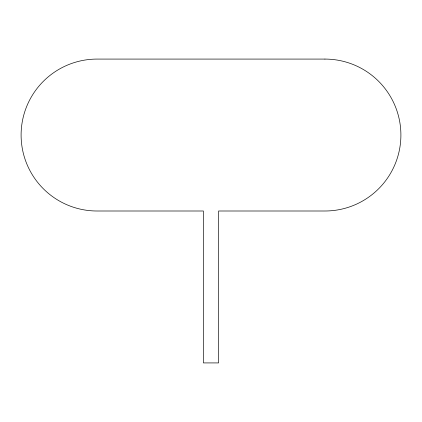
<?xml version="1.0" encoding="UTF-8"?>
<svg xmlns="http://www.w3.org/2000/svg" width="422" height="422" viewBox="0 0 422 422"><rect width="100%" height="100%" fill="white"/><g stroke="black" fill="none" stroke-linecap="round" stroke-linejoin="round"><path stroke-width="0.63" d="M324.94 59.08L97.06 59.08A75.96 75.96 0 0 0 21.1 135.04A75.96 75.96 0 0 0 97.06 211L203.404 211L203.404 362.92L218.596 362.92L218.596 211L324.94 211A75.96 75.96 0 0 0 400.9 135.04A75.96 75.96 0 0 0 324.94 59.08"/></g></svg>
